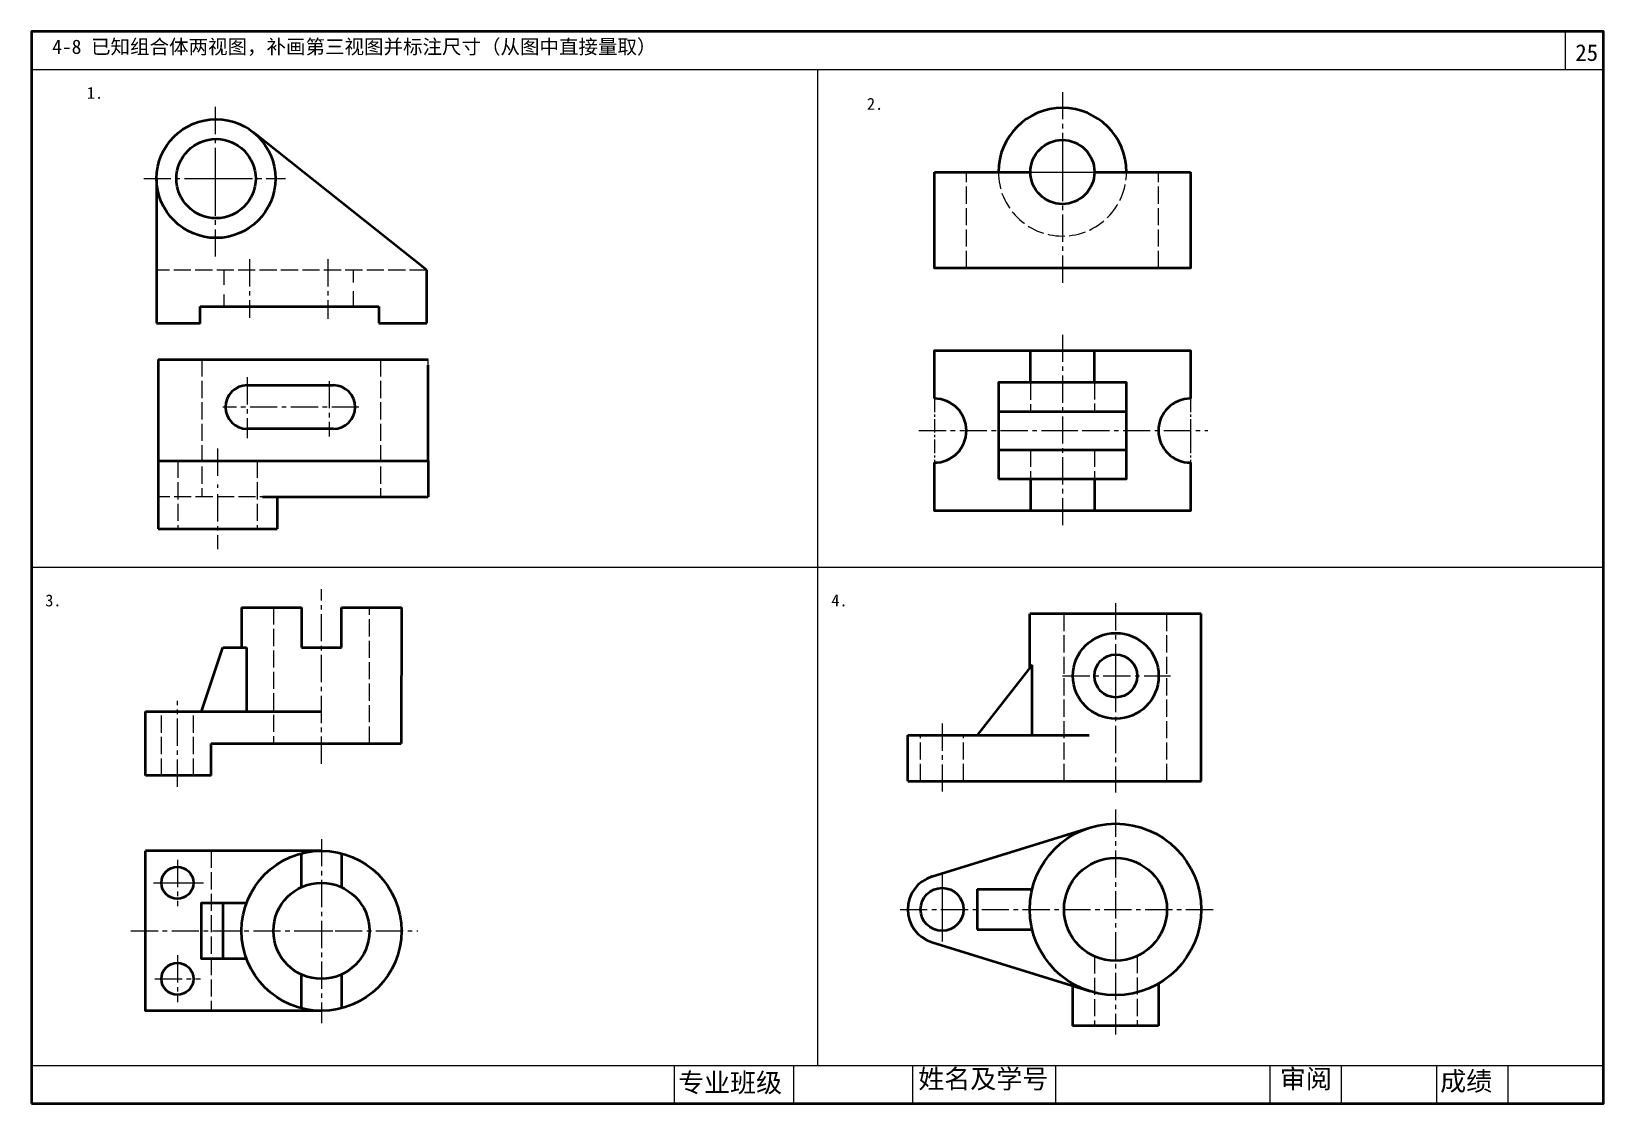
# Model space of a CAD drawing. Header units: millimetres. Extents: x -183 to 147, y 155 to 380.
import ezdxf

# ---------------------------------------------------------------- set-up
doc = ezdxf.new("R2010")
doc.units = ezdxf.units.MM
doc.header["$LTSCALE"] = 0.3
doc.linetypes.add('ACAD_ISO02W100', pattern=[15, 12, -3])
doc.linetypes.add('CENTER2', pattern=[28.575, 19.05, -3.175, 3.175, -3.175])
doc.layers.get('0').update_dxf_attribs({"lineweight": 15})
for name, color, linetype, lineweight in [('图层1', 7, 'Continuous', 40), ('图层2', 7, 'ACAD_ISO02W100', 15), ('图层3', 7, 'CENTER2', 15), ('点画线', 7, 'CENTER2', 15), ('粗实线', 7, 'Continuous', 40), ('细实线', 7, 'Continuous', 13), ('虚线', 7, 'ACAD_ISO02W100', 15)]:
    doc.layers.add(name, color=color, linetype=linetype, lineweight=lineweight)

msp = doc.modelspace()

# ---------------------------------------------------------------- linework, layer by layer
for p, q in [((139.5, 371.52), (139.5, 379.52)), ((-182.5, 371.52), (147.5, 371.52)), ((-17.5, 371.52), (-17.5, 162.52)), ((-143.93, 353.12), (-143.93, 343.8)), ((-148.36, 348.64), (-139.03, 348.64)), ((7.03, 297.93), (7.03, 295.74)), ((60.79, 298.12), (60.79, 293.25)), ((147.5, 267.02), (-182.5, 267.02)), ((45.05, 246.48), (45.05, 241.58)), ((-155.23, 200.84), (-148.51, 200.84)), ((8.64, 199.77), (8.64, 193.31)), ((-121.63, 192.57), (-121.63, 188.65)), ((-123.74, 190.76), (-119.21, 190.76)), ((-182.5, 162.52), (147.5, 162.52)), ((-47.5, 154.52), (-47.5, 162.52)), ((-22.5, 154.52), (-22.5, 162.52)), ((2.5, 154.52), (2.5, 162.52)), ((32.5, 154.52), (32.5, 162.52)), ((77.5, 154.52), (77.5, 162.52)), ((92.5, 154.52), (92.5, 162.52)), ((112.5, 154.52), (112.5, 162.52)), ((127.5, 154.52), (127.5, 162.52))]:
    msp.add_line(p, q)
at = {"linetype": 'CENTER2'}
msp.add_line((31.08, 350.02), (36.99, 350.02), dxfattribs=at)
at = {"layer": '图层1'}
for p, q in [((-138.43, 258.63), (-138.43, 250.23)), ((-138.43, 258.63), (-125.83, 258.63)), ((-125.83, 258.63), (-125.83, 250.23)), ((-117.43, 250.23), (-117.43, 258.63)), ((-104.83, 258.63), (-104.91, 230.06)), ((-146.83, 236.79), (-142.32, 250.23)), ((-142.32, 250.23), (-138.43, 250.23)), ((-138.43, 250.23), (-137.37, 250.23)), ((-137.37, 250.23), (-137.37, 236.79)), ((-125.83, 250.23), (-117.43, 250.23)), ((-158.59, 236.79), (-121.63, 236.79)), ((-158.59, 223.35), (-158.59, 236.79)), ((-144.81, 230.06), (-104.91, 230.06)), ((-144.81, 223.34), (-144.81, 230.06)), ((-144.81, 223.35), (-158.59, 223.35)), ((-121.63, 207.56), (-158.59, 207.56)), ((-142.32, 196.64), (-142.32, 184.88))]:
    msp.add_line(p, q, dxfattribs=at)
for points in [[(-117.43, 258.63), (-104.83, 258.63)], [(-121.63, 173.96), (-158.59, 173.96), (-158.59, 207.56)], [(-125.83, 199.92), (-125.83, 207.03)], [(-117.43, 207.03), (-117.43, 199.92)], [(-137.37, 184.88), (-146.83, 184.88), (-146.83, 196.64), (-137.37, 196.64)], [(-125.83, 174.49), (-125.83, 181.6)], [(-117.43, 181.6), (-117.43, 174.49)]]:
    msp.add_lwpolyline(points, dxfattribs=at)
for centre, radius in [((-121.63, 190.76), 16.8), ((-151.87, 200.84), 3.36), ((-121.63, 190.76), 10.08), ((-151.87, 180.68), 3.36)]:
    msp.add_circle(centre, radius, dxfattribs=at)
at = {"layer": '图层2'}
for p, q in [((-131.71, 258.63), (-131.71, 230.06)), ((-111.55, 230.06), (-111.55, 258.63)), ((-155.23, 223.35), (-155.23, 236.79)), ((-148.51, 223.35), (-148.51, 236.79)), ((-144.81, 207.56), (-144.81, 173.96))]:
    msp.add_line(p, q, dxfattribs=at)
at = {"layer": '图层3'}
for p, q in [((-121.63, 225.81), (-121.63, 262.46)), ((-151.87, 221.01), (-151.87, 239.04)), ((-121.63, 210.02), (-121.63, 171.36)), ((-151.87, 205.66), (-151.87, 195.97)), ((-156.87, 200.84), (-146.38, 200.84)), ((-161.63, 190.76), (-101.43, 190.76)), ((-151.87, 185.63), (-151.87, 175.81)), ((-156.61, 180.68), (-147.04, 180.68))]:
    msp.add_line(p, q, dxfattribs=at)
at = {"layer": '点画线', "linetype": 'CENTER2'}
for p, q in [((33.91, 366.79), (33.91, 326.11)), ((27.19, 350.02), (40.63, 350.02)), ((33.91, 352.58), (33.91, 347.19)), ((33.91, 315.88), (33.91, 275.21)), ((3.78, 295.74), (64.46, 295.74))]:
    msp.add_line(p, q, dxfattribs=at)
at = {"layer": '点画线'}
for p, q in [((-143.93, 363.69), (-143.93, 332.11)), ((-158.94, 348.64), (-129.19, 348.64)), ((-136.75, 331.7), (-136.75, 319.41)), ((-120.3, 331.7), (-120.3, 319.21)), ((-137.21, 306.94), (-137.21, 294.14)), ((-119.98, 306.14), (-119.98, 294.51)), ((-113.76, 300.67), (-142.34, 300.67)), ((33.91, 297.44), (33.91, 294.04)), ((31.84, 295.74), (36.46, 295.74)), ((-143.43, 291.97), (-143.43, 285.85)), ((-143.43, 284.46), (-143.43, 283.77)), ((-143.43, 282.38), (-143.43, 270.89)), ((45.05, 259.51), (45.05, 219.77)), ((33.92, 244.26), (56.59, 244.26)), ((8.64, 234.28), (8.64, 219.57)), ((45.05, 216.22), (45.05, 168.98)), ((8.64, 202.81), (8.64, 187.73)), ((-0.17, 195.27), (65.81, 195.27))]:
    msp.add_line(p, q, dxfattribs=at)
at = {"layer": '点画线', "linetype": 'CENTER2', "ltscale": 0.5}
for p, q in [((7.03, 302.46), (7.03, 289.02)), ((60.79, 302.46), (60.79, 289.02))]:
    msp.add_line(p, q, dxfattribs=at)
at = {"layer": '粗实线'}
for p, q in [((-99.52, 329.43), (-135.99, 358.4)), ((7.03, 350.02), (27.19, 350.02)), ((40.63, 350.02), (60.79, 350.02)), ((-156.22, 348.64), (-156.22, 318.29)), ((-99.52, 318.29), (-99.52, 329.43)), ((-147.07, 321.81), (-109.55, 321.81)), ((-147.07, 318.23), (-147.07, 321.81)), ((-109.55, 321.81), (-109.55, 318.29)), ((-156.22, 318.29), (-147.07, 318.29)), ((-109.55, 318.29), (-99.52, 318.29)), ((-155.9, 310.69), (-99.2, 310.69)), ((-155.9, 310.69), (-155.9, 275.14)), ((27.19, 305.82), (27.19, 312.38)), ((40.63, 305.91), (40.63, 312.54)), ((-99.2, 289.41), (-99.2, 309.5)), ((-137.21, 305.26), (-119.12, 305.26)), ((20.47, 299.77), (47.35, 299.77)), ((-119.12, 296.11), (-137.21, 296.11)), ((20.47, 291.71), (47.35, 291.71)), ((-155.9, 289.41), (-99.2, 289.41)), ((-99.2, 289.41), (-99.2, 281.83)), ((27.19, 285.66), (27.19, 278.98)), ((40.63, 285.66), (40.63, 278.98)), ((-134, 281.83), (-99.2, 281.83)), ((-130.95, 281.83), (-130.95, 275.14)), ((-155.9, 275.14), (-130.95, 275.14)), ((63.05, 257.27), (27.05, 257.27)), ((27.05, 245.94), (27.05, 257.27)), ((63.05, 222.19), (63.05, 257.27)), ((27.56, 246.59), (16.04, 231.83)), ((27.56, 231.83), (27.56, 246.59)), ((1.44, 222.19), (1.44, 231.83)), ((1.44, 231.83), (39.51, 231.83)), ((1.44, 222.19), (63.05, 222.19)), ((6.5, 202.15), (39.71, 212.46)), ((16.04, 199.53), (27.56, 199.53)), ((16.04, 199.53), (16.04, 191.02)), ((6.5, 188.4), (39.71, 178.08)), ((16.04, 191.02), (27.56, 191.02)), ((36.05, 179.69), (36.05, 170.8)), ((54.05, 179.69), (54.05, 170.8)), ((54.05, 170.8), (36.05, 170.8))]:
    msp.add_line(p, q, dxfattribs=at)
for points in [[(-182.5, 154.52), (147.5, 154.52), (147.5, 379.52), (-182.5, 379.52)], [(20.47, 285.66), (47.35, 285.66), (47.35, 305.82), (20.47, 305.82)]]:
    msp.add_lwpolyline(points, close=True, dxfattribs=at)
for points in [[(60.79, 350.02), (60.79, 329.86), (7.03, 329.86), (7.03, 350.02)], [(7.03, 302.46), (7.03, 312.54), (60.79, 312.54), (60.79, 302.46)], [(60.79, 289.02), (60.79, 278.94), (7.03, 278.94), (7.03, 289.02)]]:
    msp.add_lwpolyline(points, dxfattribs=at)
for centre, radius in [((-143.75, 348.64), 12.47), ((-143.75, 348.64), 8.32), ((33.91, 350.02), 6.72), ((45.11, 244.26), 9), ((45.11, 244.26), 4.5), ((45.05, 195.27), 18), ((45.05, 195.27), 10.8), ((8.64, 195.27), 4.5)]:
    msp.add_circle(centre, radius, dxfattribs=at)
for centre, radius, start, end in [((33.91, 350.02), 13.44, 0, 180), ((-137.21, 300.69), 4.57, 90, 270), ((-119.12, 300.69), 4.57, 270, 90), ((7.03, 295.74), 6.72, 270, 90), ((60.79, 295.74), 6.72, 90, 270), ((8.64, 195.27), 7.2, 107.256, 252.744)]:
    msp.add_arc(centre, radius, start, end, dxfattribs=at)
at = {"layer": '细实线'}
for p, q in [((-142.06, 326.35), (-142.06, 329.43)), ((-142.06, 321.81), (-142.06, 324.33)), ((-99.2, 309.5), (-99.2, 310.69))]:
    msp.add_line(p, q, dxfattribs=at)
at = {"layer": '虚线'}
for p, q in [((13.75, 329.86), (13.75, 350.02)), ((54.07, 329.86), (54.07, 350.02)), ((-99.52, 329.43), (-156.22, 329.43)), ((-114.87, 326.8), (-114.87, 329.43)), ((-114.87, 321.81), (-114.87, 325)), ((-146.76, 310.69), (-146.76, 281.83)), ((-109.23, 310.69), (-109.23, 281.83)), ((27.19, 305.82), (27.19, 299.77)), ((40.63, 305.91), (40.63, 299.77)), ((27.19, 291.71), (27.19, 285.66)), ((40.63, 291.71), (40.63, 285.66)), ((-151.74, 289.41), (-151.74, 275.14)), ((-135.11, 289.41), (-135.11, 275.14)), ((-130.95, 281.83), (-155.9, 281.83)), ((34.25, 222.19), (34.25, 257.27)), ((55.85, 222.19), (55.85, 257.27)), ((4.14, 222.19), (4.14, 231.83)), ((13.14, 222.19), (13.14, 231.83)), ((40.61, 185.43), (40.61, 170.8)), ((49.61, 185.49), (49.61, 170.8))]:
    msp.add_line(p, q, dxfattribs=at)
msp.add_arc((33.91, 350.02), 13.44, 180, 0, dxfattribs=at)

# ---------------------------------------------------------------- texts
at = {"lineweight": 0, "insert": (-178.14, 377.81), "char_height": 3, "attachment_point": 1}
msp.add_mtext('{\\fSimHei|b0|i0|c134|p2;4-8 已知组合体两视图，补画第三视图并标注尺寸（从图中直接量取）}', dxfattribs=at)
at = {"attachment_point": 1}
for s, insert, char_height, width in [('{\\fSimSun|b0|i0|c134|p2;25}', (141.58, 376.83), 3.5, 7.2072), ('{\\f仿宋_GB2312|b0|i0|c134|p49;1.}', (-170.87, 367.88), 2.5, 8.3908), ('{\\f仿宋_GB2312|b0|i0|c134|p49;2.}', (-7.12, 365.58), 2.5, 8.3908), ('{\\f仿宋_GB2312|b0|i0|c134|p49;3.}', (-179.6, 261.36), 2.5, 8.3908), ('{\\f仿宋_GB2312|b0|i0|c134|p49;4.}', (-14.6, 261.36), 2.5, 8.3908), ('{\\f仿宋_GB2312|b0|i0|c134|p49;姓名及学号}', (3.66, 161.7), 4, 29.8443), ('{\\f仿宋_GB2312|b0|i0|c134|p49;审阅}', (79.56, 161.7), 4, 13.7378), ('{\\f仿宋_GB2312|b0|i0|c134|p49;成绩}', (113.2, 161.22), 4, 13.2641), ('{\\f仿宋_GB2312|b0|i0|c134|p49;专业班级}', (-46.77, 160.9), 4, 23.3701)]:
    msp.add_mtext(s, dxfattribs=dict(at, insert=insert, char_height=char_height, width=width))

doc.saveas('drawing.dxf')
